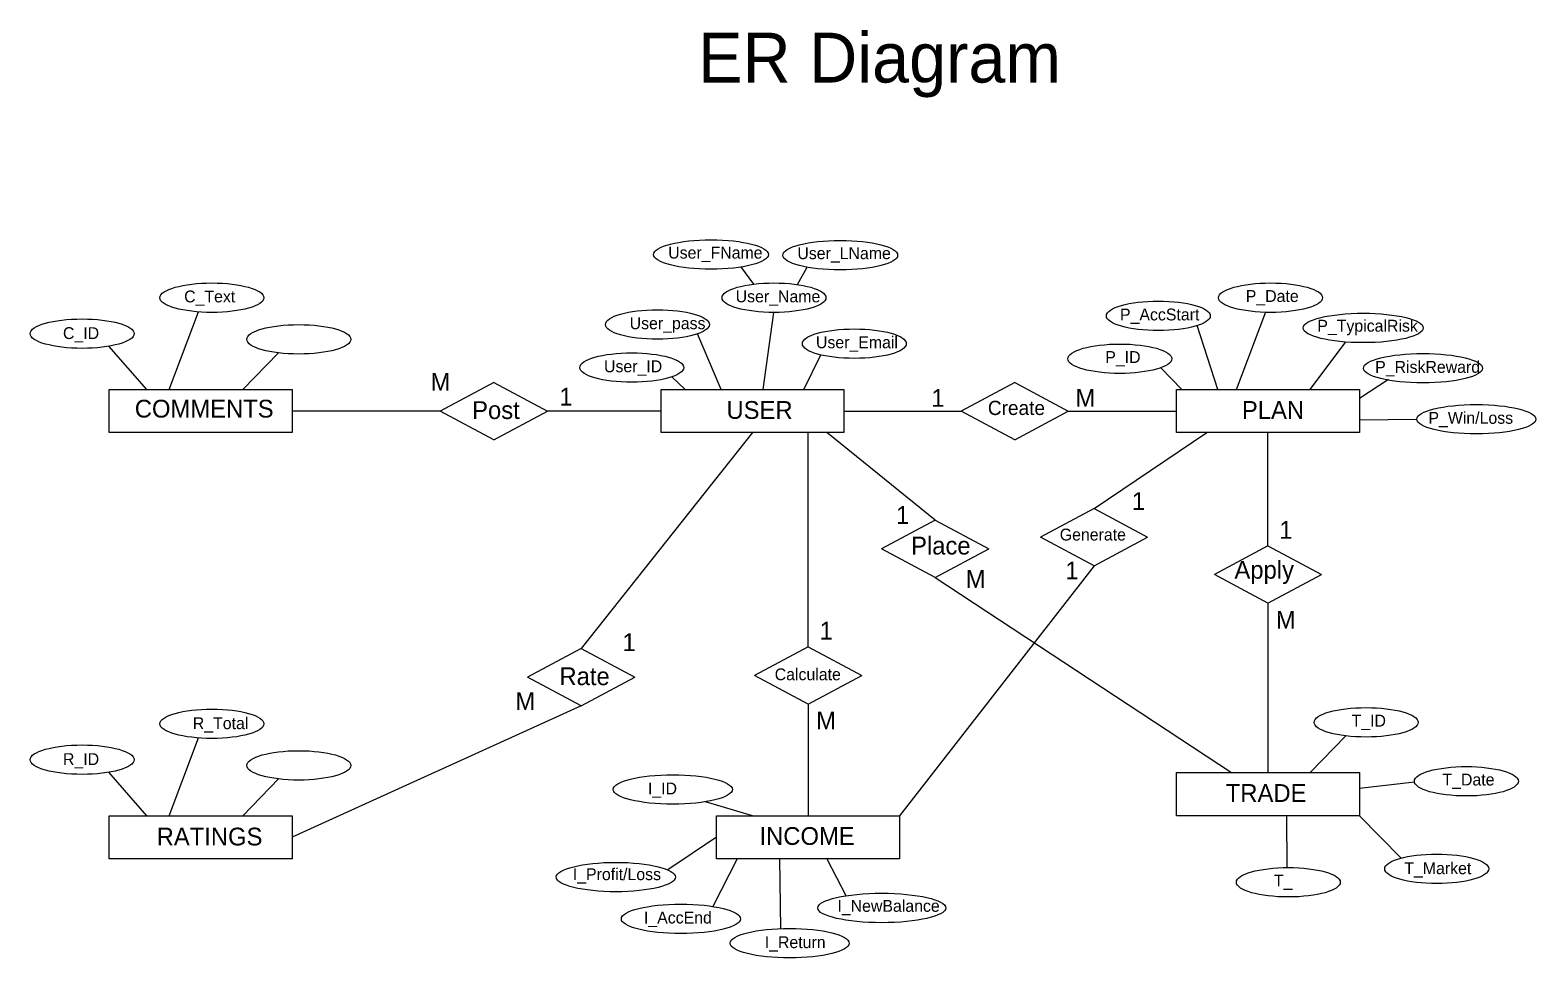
# Model space of a CAD drawing. Header units: inches. Extents: x -25140 to 50252, y 4601 to 15867.
# Drawn here: x -14529 to -11991, y 6890 to 8454 of the extents above; entities that cross this region are included whole.
import ezdxf

# ---------------------------------------------------------------- set-up
doc = ezdxf.new("R2010")
doc.units = ezdxf.units.IN
doc.header["$MEASUREMENT"] = 0
for name, color, linetype in [('Inner Lines', 251, 'Continuous'), ('lines', 100, 'Continuous'), ('Text', 7, 'Continuous')]:
    doc.layers.add(name, color=color, linetype=linetype)

msp = doc.modelspace()

# ---------------------------------------------------------------- linework, layer by layer
at = {"layer": 'Inner Lines'}
for p, q in [((-13308.8, 8025.9), (-13331, 8055.4)), ((-13235.6, 8025.1), (-13219.3, 8054.5)), ((-14294.5, 7848), (-14245.1, 7979)), ((-13293.3, 7848), (-13275, 7978.2)), ((-12495.5, 7848), (-12446.1, 7979)), ((-12526.9, 7848), (-12561.5, 7956)), ((-14332, 7848), (-14396.1, 7921.2)), ((-13364, 7848), (-13403.8, 7942.1)), ((-12371, 7848), (-12310.9, 7928.6)), ((-14170, 7848), (-14109.9, 7909.9)), ((-13224.5, 7848), (-13195.8, 7906.5)), ((-13424.9, 7848), (-13447, 7869.5)), ((-12587.3, 7848), (-12622.9, 7884.9)), ((-12288.3, 7833.5), (-12239.5, 7865.6)), ((-13837.6, 7811.7), (-14087.3, 7811.7)), ((-13465.4, 7811.7), (-13657, 7811.7)), ((-13157.1, 7811.7), (-12959.6, 7811.7)), ((-12779, 7811.7), (-12596.6, 7811.7)), ((-12288.3, 7796.9), (-12191.6, 7798)), ((-13311.2, 7775.5), (-13600.1, 7411.3)), ((-13217.4, 7414.5), (-13217.4, 7775.5)), ((-13003.3, 7628.1), (-13185.8, 7775.5)), ((-12735.6, 7647.4), (-12545.6, 7775.5)), ((-12442.5, 7584.5), (-12442.5, 7775.5)), ((-12735.6, 7550.7), (-13063.5, 7129.6)), ((-13003.3, 7531.4), (-12503.8, 7202.2)), ((-12442.5, 7487.8), (-12442.8, 7202.2)), ((-13600.1, 7314.6), (-14087.3, 7093.3)), ((-13217.4, 7317.8), (-13217.6, 7129.6)), ((-14294.5, 7129.6), (-14245.1, 7260.7)), ((-12371, 7202.2), (-12310.9, 7264.1)), ((-14332, 7129.6), (-14396.1, 7202.8)), ((-14170, 7129.6), (-14109.9, 7191.5)), ((-12288.3, 7176), (-12195.6, 7186.8)), ((-13311.3, 7129.6), (-13390.4, 7153.1)), ((-12411.2, 7129.6), (-12410.5, 7042.1)), ((-12288.3, 7129.6), (-12217.9, 7058.1)), ((-13371.7, 7093.3), (-13454.1, 7038.3)), ((-13336.9, 7057.1), (-13378.2, 6976.5)), ((-13265.7, 7057.1), (-13263.8, 6939.1)), ((-13186.1, 7057.1), (-13153.1, 6994))]:
    msp.add_line(p, q, dxfattribs=at)
at = {"layer": 'lines', "color": 6}
for p, q in [((-13747.3, 7860.1), (-13837.6, 7811.7)), ((-13747.3, 7860.1), (-13657, 7811.7)), ((-12869.3, 7860.1), (-12959.6, 7811.7)), ((-12869.3, 7860.1), (-12779, 7811.7)), ((-13747.3, 7763.4), (-13837.6, 7811.7)), ((-13747.3, 7763.4), (-13657, 7811.7)), ((-12869.3, 7763.4), (-12959.6, 7811.7)), ((-12869.3, 7763.4), (-12779, 7811.7)), ((-12735.6, 7647.4), (-12825.9, 7599)), ((-12735.6, 7647.4), (-12645.4, 7599)), ((-13003.3, 7628.1), (-13093.6, 7579.7)), ((-13003.3, 7628.1), (-12913, 7579.7)), ((-12735.6, 7550.7), (-12825.9, 7599)), ((-12735.6, 7550.7), (-12645.4, 7599)), ((-13003.3, 7531.4), (-13093.6, 7579.7)), ((-13003.3, 7531.4), (-12913, 7579.7)), ((-12442.5, 7584.5), (-12532.8, 7536.1)), ((-12442.5, 7584.5), (-12352.2, 7536.1)), ((-12442.5, 7487.8), (-12532.8, 7536.1)), ((-12442.5, 7487.8), (-12352.2, 7536.1)), ((-13600.1, 7411.3), (-13690.4, 7363)), ((-13600.1, 7411.3), (-13509.8, 7363)), ((-13217.4, 7414.5), (-13307.7, 7366.2)), ((-13217.4, 7414.5), (-13127.1, 7366.2)), ((-13600.1, 7314.6), (-13690.4, 7363)), ((-13600.1, 7314.6), (-13509.8, 7363)), ((-13217.4, 7317.8), (-13307.7, 7366.2)), ((-13217.4, 7317.8), (-13127.1, 7366.2))]:
    msp.add_line(p, q, dxfattribs=at)
at = {"layer": 'lines'}
for points in [[(-14395.6, 7848), (-14087.3, 7848), (-14087.3, 7775.5), (-14395.6, 7775.5)], [(-13465.4, 7848), (-13157.1, 7848), (-13157.1, 7775.5), (-13465.4, 7775.5)], [(-12596.6, 7848), (-12288.3, 7848), (-12288.3, 7775.5), (-12596.6, 7775.5)], [(-12596.6, 7202.2), (-12288.3, 7202.2), (-12288.3, 7129.6), (-12596.6, 7129.6)], [(-14395.6, 7129.6), (-14087.3, 7129.6), (-14087.3, 7057.1), (-14395.6, 7057.1)], [(-13371.7, 7129.6), (-13063.5, 7129.6), (-13063.5, 7057.1), (-13371.7, 7057.1)]]:
    msp.add_lwpolyline(points, close=True, dxfattribs=at)
at = {"layer": 'lines', "color": 2}
for centre, major_axis, ratio in [((-13381.1, 8075.8), (96.8, 0), 0.256062), ((-13163.4, 8074.7), (96.8, 0), 0.256062), ((-14222.4, 8003), (87.6, 0), 0.283112), ((-13275, 8003), (87.6, 0), 0.283112), ((-12438, 8003), (87.6, 0), 0.283112), ((-12627.2, 7972.4), (87.6, 0), 0.283112), ((-13471.5, 7957.8), (87.6, 0), 0.283112), ((-12281.9, 7952), (101.3, 0), 0.244861), ((-14441.2, 7942.4), (87.6, 0), 0.283112), ((-14076, 7932.8), (87.6, 0), 0.283112), ((-13139.6, 7925.5), (87.6, 0), 0.283112), ((-12692.1, 7900.1), (87.6, 0), 0.283112), ((-13514.8, 7885.2), (87.6, 0), 0.283112), ((-12181.1, 7884.1), (100.4, 0), 0.246926), ((-12091.2, 7798.1), (100.4, 0), 0.246926), ((-12277, 7287), (87.6, 0), 0.283112), ((-14222.4, 7284.6), (87.6, 0), 0.283112), ((-14441.2, 7224), (87.6, 0), 0.283112), ((-14076, 7214.4), (87.6, 0), 0.283112), ((-12108, 7187.6), (87.6, 0), 0.283112), ((-13445.6, 7173.8), (100.4, 0), 0.246926), ((-12158, 7040), (87.6, 0), 0.283112), ((-13541.5, 7026.1), (100.4, 0), 0.246926), ((-12408.1, 7017.3), (87.6, 0), 0.283112), ((-13431.9, 6955.6), (100.4, 0), 0.246926), ((-13093.4, 6974), (107.8, 0), 0.230084), ((-13248.7, 6914.6), (100.4, 0), 0.246926)]:
    msp.add_ellipse(centre, major_axis=major_axis, ratio=ratio, dxfattribs=at)

# ---------------------------------------------------------------- texts
at = {"layer": 'Text', "color": 1, "insert": (-13403, 8449.8), "char_height": 84, "width": 1082.526, "attachment_point": 1}
msp.add_mtext('{\\fTw Cen MT|b0|i0|c0|p34;\\C2;ER Diagram}', dxfattribs=at)
at = {"layer": 'Text', "width": 313.738, "attachment_point": 1}
for s, insert, char_height in [('{\\fTw Cen MT|b0|i0|c0|p34;\\C7;User_FName}', (-13453.3, 8089), 20), ('{\\fTw Cen MT|b0|i0|c0|p34;\\C7;User_LName}', (-13235.6, 8088), 20), ('{\\fTw Cen MT|b0|i0|c0|p34;\\C7;C_Text}', (-14269.2, 8015.1), 20), ('{\\fTw Cen MT|b0|i0|c0|p34;\\C7;User_Name}', (-13339.6, 8015.2), 20), ('{\\fTw Cen MT|b0|i0|c0|p34;\\C7;P_Date}', (-12479.8, 8015.8), 20), ('{\\fTw Cen MT|b0|i0|c0|p34;\\C7;User_pass}', (-13518.3, 7969.9), 20), ('{\\fTw Cen MT|b0|i0|c0|p34;\\C7;P_AccStart}', (-12691.8, 7984.7), 20), ('{\\fTw Cen MT|b0|i0|c0|p34;\\C7;C_ID}', (-14473.4, 7953.3), 20), ('{\\fTw Cen MT|b0|i0|c0|p34;\\C7;P_TypicalRisk}', (-12359.2, 7965.7), 20), ('{\\fTw Cen MT|b0|i0|c0|p34;\\C7;User_Email}', (-13204.3, 7937.8), 20), ('{\\fTw Cen MT|b0|i0|c0|p34;\\C7;User_ID}', (-13561.5, 7897.3), 20), ('{\\fTw Cen MT|b0|i0|c0|p34;\\C7;P_ID}', (-12716.6, 7912.9), 20), ('{\\fTw Cen MT|b0|i0|c0|p34;\\C7;P_RiskReward}', (-12261.7, 7896.3), 20), ('{\\fTw Cen MT|b0|i0|c0|p34;\\C40;M}', (-13853.8, 7876), 30), ('{\\fTw Cen MT|b0|i0|c0|p34;\\C40;1}', (-13636.7, 7851.1), 30), ('{\\fTw Cen MT|b0|i0|c0|p34;\\C40;1}', (-13009.8, 7849), 30), ('{\\fTw Cen MT|b0|i0|c0|p34;\\C40;M}', (-12766.8, 7849), 30), ('{\\fTw Cen MT|b0|i0|c0|p34;\\C7;COMMENTS}', (-14352.4, 7830.9), 30), ('{\\fTw Cen MT|b0|i0|c0|p34;\\C7;Post}', (-13783.8, 7828.5), 30), ('{\\fTw Cen MT|b0|i0|c0|p34;\\C7;USER}', (-13355.1, 7828.7), 30), ('{\\fTw Cen MT|b0|i0|c0|p34;\\C7;Create}', (-12914.5, 7829.2), 24), ('{\\fTw Cen MT|b0|i0|c0|p34;\\C7;PLAN}', (-12486.3, 7828.7), 30), ('{\\fTw Cen MT|b0|i0|c0|p34;\\C7;P_Win/Loss }', (-12171.9, 7810.4), 20), ('{\\fTw Cen MT|b0|i0|c0|p34;\\C40;1}', (-12671.8, 7675), 30), ('{\\fTw Cen MT|b0|i0|c0|p34;\\C40;1}', (-13069.3, 7651.7), 30), ('{\\fTw Cen MT|b0|i0|c0|p34;\\C40;1}', (-12423.3, 7626.5), 30), ('{\\fTw Cen MT|b0|i0|c0|p34;\\C7;Place}', (-13044, 7600), 30), ('{\\fTw Cen MT|b0|i0|c0|p34;\\C7;Generate}', (-12793.3, 7613.6), 20), ('{\\fTw Cen MT|b0|i0|c0|p34;\\C40;M}', (-12951.8, 7543.7), 30), ('{\\fTw Cen MT|b0|i0|c0|p34;\\C40;1}', (-12783.9, 7558), 30), ('{\\fTw Cen MT|b0|i0|c0|p34;\\C7;Apply}', (-12498.9, 7559.2), 30), ('{\\fTw Cen MT|b0|i0|c0|p34;\\C40;M}', (-12429, 7475), 30), ('{\\fTw Cen MT|b0|i0|c0|p34;\\C40;1}', (-13530.4, 7437.1), 30), ('{\\fTw Cen MT|b0|i0|c0|p34;\\C40;1}', (-13198.2, 7456.5), 30), ('{\\fTw Cen MT|b0|i0|c0|p34;\\C7;Rate}', (-13636.6, 7379.7), 30), ('{\\fTw Cen MT|b0|i0|c0|p34;\\C7;Calculate}', (-13273.8, 7378), 20), ('{\\fTw Cen MT|b0|i0|c0|p34;\\C40;M}', (-13711, 7337.8), 30), ('{\\fTw Cen MT|b0|i0|c0|p34;\\C7;R_Total}', (-14254.6, 7295.5), 20), ('{\\fTw Cen MT|b0|i0|c0|p34;\\C40;M}', (-13203.9, 7305), 30), ('{\\fTw Cen MT|b0|i0|c0|p34;\\C7;T_ID}', (-12301.5, 7299.8), 20), ('{\\fTw Cen MT|b0|i0|c0|p34;\\C7;R_ID}', (-14473.4, 7235), 20), ('{\\fTw Cen MT|b0|i0|c0|p34;\\C7;I_ID}', (-13487.5, 7185.5), 20), ('{\\fTw Cen MT|b0|i0|c0|p34;\\C7;TRADE}', (-12513.5, 7182.8), 30), ('{\\fTw Cen MT|b0|i0|c0|p34;\\C7;T_Date}', (-12148.3, 7200.5), 20), ('{\\fTw Cen MT|b0|i0|c0|p34;\\C7;RATINGS}', (-14315.5, 7109.4), 30), ('{\\fTw Cen MT|b0|i0|c0|p34;\\C7;INCOME}', (-13299.5, 7110.3), 30), ('{\\fTw Cen MT|b0|i0|c0|p34;\\C7;I_Profit/Loss}', (-13614.1, 7040.9), 20), ('{\\fTw Cen MT|b0|i0|c0|p34;\\C7;T_Market}', (-12212.6, 7051), 20), ('{\\fTw Cen MT|b0|i0|c0|p34;\\C7;T_}', (-12432.5, 7030.2), 20), ('{\\fTw Cen MT|b0|i0|c0|p34;\\C7;I_NewBalance}', (-13168.1, 6987.5), 20), ('{\\fTw Cen MT|b0|i0|c0|p34;\\C7;I_AccEnd }', (-13494.2, 6967.8), 20), ('{\\fTw Cen MT|b0|i0|c0|p34;\\C7;I_Return}', (-13290.6, 6926.3), 20)]:
    msp.add_mtext(s, dxfattribs=dict(at, insert=insert, char_height=char_height))

doc.saveas('drawing.dxf')
